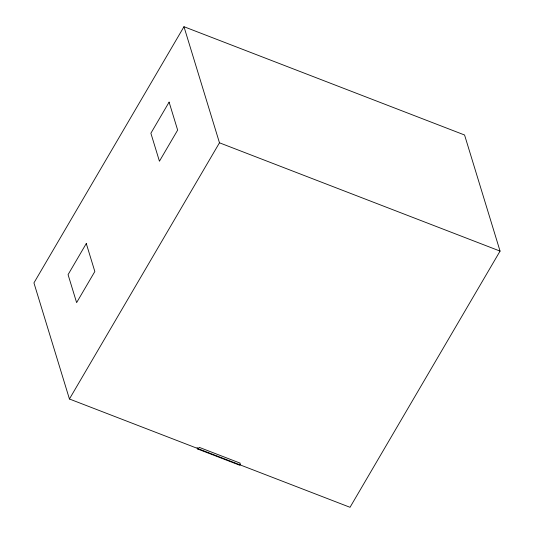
<?xml version="1.0" encoding="UTF-8"?>
<svg xmlns="http://www.w3.org/2000/svg" width="534" height="534" viewBox="0 0 534 534"><rect width="100%" height="100%" fill="white"/><g stroke="black" fill="none" stroke-linecap="round" stroke-linejoin="round"><path stroke-width="0.8" d="M183.976 26.7L33.936 282.9L69.433 398.998L350.024 507.3L500.064 251.1L464.567 135.002L183.976 26.7L219.474 142.798L69.433 398.998M197.587 448.974L199.309 447.379L240.28 463.192L239.739 464.113L240.36 464.353L239.819 465.274L197.587 448.974L197.106 447.392M219.474 142.798L500.064 251.1M86.281 243.537L68.065 274.643L76.622 302.618L94.838 271.512L86.281 243.537M169.098 102.134L150.882 133.24L159.432 161.215L177.648 130.102L169.098 102.134"/></g></svg>
